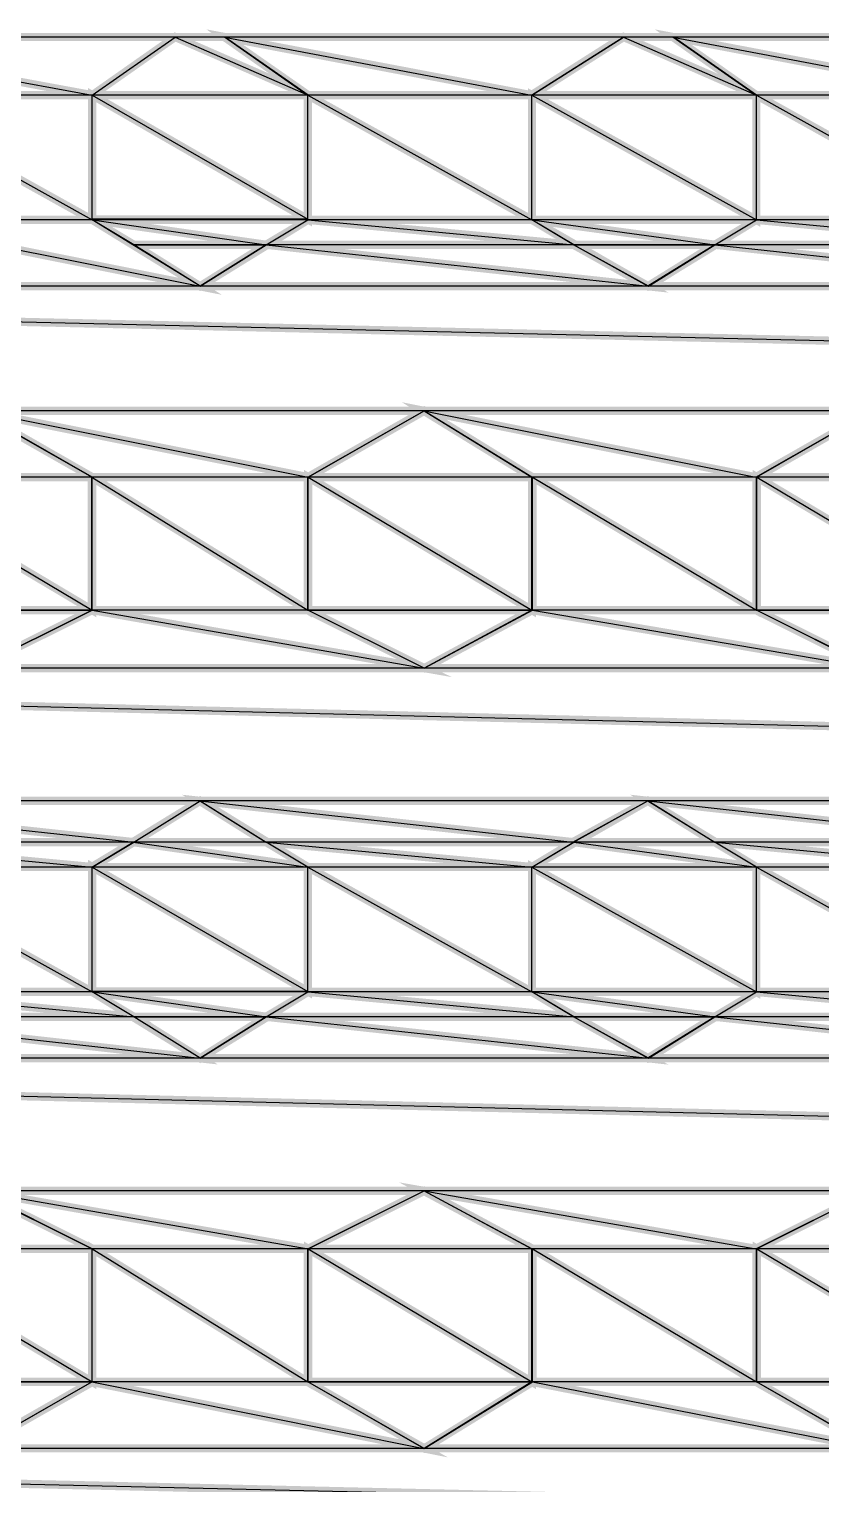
# Model space of a CAD drawing. Header units: metres. Extents: x 3290 to 4536, y 1562 to 1983.
# Drawn here: x 4201.705 to 4204.218, y 1675.335 to 1679.95 of the extents above; entities that cross this region are included whole.
import ezdxf

# ---------------------------------------------------------------- set-up
doc = ezdxf.new("R2010")
doc.units = ezdxf.units.M
for name, color, linetype in [('C00-00-00-BLACK', 7, 'Continuous'), ('C62-64-65', 252, 'Continuous'), ('C93-95-97', 253, 'Continuous')]:
    doc.layers.add(name, color=color, linetype=linetype)

msp = doc.modelspace()

# ---------------------------------------------------------------- linework, layer by layer
at = {"layer": 'C00-00-00-BLACK', "const_width": 0.0263}
for points in [[(4196.8216, 1679.9252), (4213.812, 1679.9252)], [(4201.906, 1679.7407), (4202.1687, 1679.9252)], [(4202.3265, 1679.9252), (4202.5898, 1679.7407)], [(4203.301, 1679.7407), (4203.5898, 1679.9252)], [(4203.7495, 1679.9252), (4204.0128, 1679.7407)], [(4201.906, 1679.7407), (4201.906, 1679.3451)], [(4202.5898, 1679.7407), (4202.5898, 1679.3451)], [(4203.301, 1679.7407), (4203.301, 1679.3451)], [(4204.0128, 1679.7407), (4204.0128, 1679.3451)], [(4201.906, 1679.3451), (4202.2482, 1679.1345)], [(4202.2482, 1679.1345), (4202.5898, 1679.3451)], [(4203.301, 1679.3451), (4203.6687, 1679.1345)], [(4203.6687, 1679.1345), (4204.0128, 1679.3451)], [(4201.5358, 1678.7395), (4201.906, 1678.5289)], [(4202.5898, 1678.5289), (4202.9594, 1678.7395)], [(4202.9594, 1678.7395), (4203.301, 1678.5289)], [(4204.0128, 1678.5289), (4204.3805, 1678.7395)], [(4201.906, 1678.5289), (4201.906, 1678.1072)], [(4202.5898, 1678.5289), (4202.5898, 1678.1072)], [(4203.301, 1678.5289), (4203.301, 1678.1072)], [(4204.0128, 1678.5289), (4204.0128, 1678.1072)], [(4201.5358, 1677.9233), (4201.906, 1678.1072)], [(4202.5898, 1678.1072), (4202.9594, 1677.9233)], [(4202.9594, 1677.9233), (4203.301, 1678.1072)], [(4204.0128, 1678.1072), (4204.3805, 1677.9233)], [(4201.906, 1677.2923), (4202.2482, 1677.5022)], [(4202.2482, 1677.5022), (4202.5898, 1677.2923)], [(4203.301, 1677.2923), (4203.6687, 1677.5022)], [(4203.6687, 1677.5022), (4204.0128, 1677.2923)], [(4201.906, 1677.2923), (4201.906, 1676.896)], [(4202.5898, 1677.2923), (4202.5898, 1676.896)], [(4203.301, 1677.2923), (4203.301, 1676.896)], [(4204.0128, 1677.2923), (4204.0128, 1676.896)], [(4201.906, 1676.896), (4202.2482, 1676.6855)], [(4202.2482, 1676.6855), (4202.5898, 1676.896)], [(4203.301, 1676.896), (4203.6687, 1676.6855)], [(4203.6687, 1676.6855), (4204.0128, 1676.896)], [(4201.5358, 1676.265), (4201.906, 1676.0811)], [(4202.5898, 1676.0811), (4202.9594, 1676.265)], [(4202.9594, 1676.265), (4203.301, 1676.0811)], [(4204.0128, 1676.0811), (4204.3805, 1676.265)], [(4201.906, 1676.0811), (4201.906, 1675.6588)], [(4202.5898, 1676.0811), (4202.5898, 1675.6588)], [(4203.301, 1676.0811), (4203.301, 1675.6588)], [(4204.0128, 1676.0811), (4204.0128, 1675.6588)], [(4201.5358, 1675.4482), (4201.906, 1675.6588)], [(4202.5898, 1675.6588), (4202.9594, 1675.4482)], [(4202.9594, 1675.4482), (4203.301, 1675.6588)], [(4204.0128, 1675.6588), (4204.3805, 1675.4482)]]:
    msp.add_lwpolyline(points, dxfattribs=at)
at = {"layer": 'C62-64-65', "const_width": 0.0263}
for points in [[(4202.1687, 1679.9252), (4202.5911, 1679.7407), (4201.906, 1679.7407), (4202.1687, 1679.9252)], [(4202.3265, 1679.9252), (4202.1687, 1679.9252), (4202.5911, 1679.7407), (4202.3265, 1679.9252)], [(4203.5917, 1679.9252), (4204.0128, 1679.7407), (4203.301, 1679.7407), (4203.5917, 1679.9252)], [(4203.7495, 1679.9252), (4203.5917, 1679.9252), (4204.0128, 1679.7407), (4203.7495, 1679.9252)], [(4202.5898, 1679.7407), (4201.906, 1679.7407), (4202.5898, 1679.3469), (4202.5898, 1679.7407)], [(4201.906, 1679.7407), (4202.5898, 1679.3469), (4201.906, 1679.3469), (4201.906, 1679.7407)], [(4204.0128, 1679.7407), (4203.301, 1679.7407), (4204.0128, 1679.3451), (4204.0128, 1679.7407)], [(4203.301, 1679.7407), (4204.0128, 1679.3451), (4203.301, 1679.3451), (4203.301, 1679.7407)], [(4201.906, 1679.3451), (4202.4576, 1679.2662), (4202.0377, 1679.2662), (4201.906, 1679.3451)], [(4203.301, 1679.3451), (4203.8811, 1679.2662), (4203.4339, 1679.2662), (4203.301, 1679.3451)], [(4202.5898, 1679.3451), (4201.906, 1679.3451), (4202.4576, 1679.2662), (4202.5898, 1679.3451)], [(4204.0128, 1679.3451), (4203.301, 1679.3451), (4203.8811, 1679.2662), (4204.0128, 1679.3451)], [(4202.0377, 1679.2662), (4202.4576, 1679.2662), (4202.2482, 1679.1345), (4202.0377, 1679.2662)], [(4203.4327, 1679.2662), (4203.8811, 1679.2662), (4203.6687, 1679.1345), (4203.4327, 1679.2662)], [(4201.5358, 1678.7395), (4201.906, 1678.5289), (4201.1942, 1678.5289), (4201.5358, 1678.7395)], [(4202.9594, 1678.7395), (4203.301, 1678.5289), (4202.5898, 1678.5289), (4202.9594, 1678.7395)], [(4204.3805, 1678.7395), (4204.724, 1678.5289), (4204.0128, 1678.5289), (4204.3805, 1678.7395)], [(4201.906, 1678.5289), (4201.1961, 1678.5289), (4201.906, 1678.1072), (4201.906, 1678.5289)], [(4201.1961, 1678.5289), (4201.906, 1678.1072), (4201.1961, 1678.1072), (4201.1961, 1678.5289)], [(4203.301, 1678.5289), (4202.5911, 1678.5289), (4203.301, 1678.1072), (4203.301, 1678.5289)], [(4202.5911, 1678.5289), (4203.301, 1678.1072), (4202.5911, 1678.1072), (4202.5911, 1678.5289)], [(4204.724, 1678.5289), (4204.0147, 1678.5289), (4204.724, 1678.1072), (4204.724, 1678.5289)], [(4204.0147, 1678.5289), (4204.724, 1678.1072), (4204.0147, 1678.1072), (4204.0147, 1678.5289)], [(4201.1942, 1678.1072), (4201.906, 1678.1072), (4201.5358, 1677.9233), (4201.1942, 1678.1072)], [(4202.5898, 1678.1072), (4203.301, 1678.1072), (4202.9594, 1677.9233), (4202.5898, 1678.1072)], [(4204.0128, 1678.1072), (4204.724, 1678.1072), (4204.3805, 1677.9233), (4204.0128, 1678.1072)], [(4202.2482, 1677.5022), (4202.4576, 1677.3712), (4202.0377, 1677.3712), (4202.2482, 1677.5022)], [(4203.6687, 1677.5022), (4203.8811, 1677.3712), (4203.4327, 1677.3712), (4203.6687, 1677.5022)], [(4202.4576, 1677.3712), (4202.0358, 1677.3712), (4202.5898, 1677.2923), (4202.4576, 1677.3712)], [(4202.0358, 1677.3712), (4202.5898, 1677.2923), (4201.9041, 1677.2923), (4202.0358, 1677.3712)], [(4203.8811, 1677.3712), (4203.4339, 1677.3712), (4204.0128, 1677.2923), (4203.8811, 1677.3712)], [(4203.4339, 1677.3712), (4204.0128, 1677.2923), (4203.301, 1677.2923), (4203.4339, 1677.3712)], [(4202.5898, 1677.2923), (4201.906, 1677.2923), (4202.5898, 1676.8979), (4202.5898, 1677.2923)], [(4201.906, 1677.2923), (4202.5898, 1676.8979), (4201.906, 1676.8979), (4201.906, 1677.2923)], [(4204.0128, 1677.2923), (4203.301, 1677.2923), (4204.0128, 1676.896), (4204.0128, 1677.2923)], [(4203.301, 1677.2923), (4204.0128, 1676.896), (4203.301, 1676.896), (4203.301, 1677.2923)], [(4202.5898, 1676.896), (4201.906, 1676.896), (4202.4576, 1676.8172), (4202.5898, 1676.896)], [(4201.906, 1676.896), (4202.4576, 1676.8172), (4202.0377, 1676.8172), (4201.906, 1676.896)], [(4204.0128, 1676.896), (4203.301, 1676.896), (4203.8811, 1676.8172), (4204.0128, 1676.896)], [(4203.301, 1676.896), (4203.8811, 1676.8172), (4203.4339, 1676.8172), (4203.301, 1676.896)], [(4202.0377, 1676.8172), (4202.4576, 1676.8172), (4202.2482, 1676.6855), (4202.0377, 1676.8172)], [(4203.4327, 1676.8172), (4203.8811, 1676.8172), (4203.6687, 1676.6855), (4203.4327, 1676.8172)], [(4201.5358, 1676.265), (4201.906, 1676.0811), (4201.1942, 1676.0811), (4201.5358, 1676.265)], [(4202.9594, 1676.265), (4203.301, 1676.0811), (4202.5898, 1676.0811), (4202.9594, 1676.265)], [(4204.3805, 1676.265), (4204.724, 1676.0811), (4204.0128, 1676.0811), (4204.3805, 1676.265)], [(4201.906, 1676.0811), (4201.1961, 1676.0811), (4201.906, 1675.6588), (4201.906, 1676.0811)], [(4201.1961, 1676.0811), (4201.906, 1675.6588), (4201.1961, 1675.6588), (4201.1961, 1676.0811)], [(4203.301, 1676.0811), (4202.5911, 1676.0811), (4203.301, 1675.6588), (4203.301, 1676.0811)], [(4202.5911, 1676.0811), (4203.301, 1675.6588), (4202.5911, 1675.6588), (4202.5911, 1676.0811)], [(4204.724, 1676.0811), (4204.0147, 1676.0811), (4204.724, 1675.6588), (4204.724, 1676.0811)], [(4204.0147, 1676.0811), (4204.724, 1675.6588), (4204.0147, 1675.6588), (4204.0147, 1676.0811)], [(4201.1942, 1675.6588), (4201.906, 1675.6588), (4201.5358, 1675.4482), (4201.1942, 1675.6588)], [(4202.5898, 1675.6588), (4203.301, 1675.6588), (4202.9594, 1675.4482), (4202.5898, 1675.6588)], [(4204.0128, 1675.6588), (4204.724, 1675.6588), (4204.3805, 1675.4482), (4204.0128, 1675.6588)]]:
    msp.add_lwpolyline(points, close=True, dxfattribs=at)
at = {"layer": 'C62-64-65'}
for points in [[(4202.1687, 1679.9252), (4202.5911, 1679.7407), (4201.906, 1679.7407), (4202.1687, 1679.9252)], [(4202.3265, 1679.9252), (4202.1687, 1679.9252), (4202.5911, 1679.7407), (4202.3265, 1679.9252)], [(4203.5917, 1679.9252), (4204.0128, 1679.7407), (4203.301, 1679.7407), (4203.5917, 1679.9252)], [(4203.7495, 1679.9252), (4203.5917, 1679.9252), (4204.0128, 1679.7407), (4203.7495, 1679.9252)], [(4202.5898, 1679.7407), (4201.906, 1679.7407), (4202.5898, 1679.3469), (4202.5898, 1679.7407)], [(4201.906, 1679.7407), (4202.5898, 1679.3469), (4201.906, 1679.3469), (4201.906, 1679.7407)], [(4204.0128, 1679.7407), (4203.301, 1679.7407), (4204.0128, 1679.3451), (4204.0128, 1679.7407)], [(4203.301, 1679.7407), (4204.0128, 1679.3451), (4203.301, 1679.3451), (4203.301, 1679.7407)], [(4202.5898, 1679.3451), (4201.906, 1679.3451), (4202.4576, 1679.2662), (4202.5898, 1679.3451)], [(4201.906, 1679.3451), (4202.4576, 1679.2662), (4202.0377, 1679.2662), (4201.906, 1679.3451)], [(4204.0128, 1679.3451), (4203.301, 1679.3451), (4203.8811, 1679.2662), (4204.0128, 1679.3451)], [(4203.301, 1679.3451), (4203.8811, 1679.2662), (4203.4339, 1679.2662), (4203.301, 1679.3451)], [(4202.0377, 1679.2662), (4202.4576, 1679.2662), (4202.2482, 1679.1345), (4202.0377, 1679.2662)], [(4203.4327, 1679.2662), (4203.8811, 1679.2662), (4203.6687, 1679.1345), (4203.4327, 1679.2662)], [(4201.5358, 1678.7395), (4201.906, 1678.5289), (4201.1942, 1678.5289), (4201.5358, 1678.7395)], [(4202.9594, 1678.7395), (4203.301, 1678.5289), (4202.5898, 1678.5289), (4202.9594, 1678.7395)], [(4204.3805, 1678.7395), (4204.724, 1678.5289), (4204.0128, 1678.5289), (4204.3805, 1678.7395)], [(4201.906, 1678.5289), (4201.1961, 1678.5289), (4201.906, 1678.1072), (4201.906, 1678.5289)], [(4201.1961, 1678.5289), (4201.906, 1678.1072), (4201.1961, 1678.1072), (4201.1961, 1678.5289)], [(4203.301, 1678.5289), (4202.5911, 1678.5289), (4203.301, 1678.1072), (4203.301, 1678.5289)], [(4202.5911, 1678.5289), (4203.301, 1678.1072), (4202.5911, 1678.1072), (4202.5911, 1678.5289)], [(4204.724, 1678.5289), (4204.0147, 1678.5289), (4204.724, 1678.1072), (4204.724, 1678.5289)], [(4204.0147, 1678.5289), (4204.724, 1678.1072), (4204.0147, 1678.1072), (4204.0147, 1678.5289)], [(4201.1942, 1678.1072), (4201.906, 1678.1072), (4201.5358, 1677.9233), (4201.1942, 1678.1072)], [(4202.5898, 1678.1072), (4203.301, 1678.1072), (4202.9594, 1677.9233), (4202.5898, 1678.1072)], [(4204.0128, 1678.1072), (4204.724, 1678.1072), (4204.3805, 1677.9233), (4204.0128, 1678.1072)], [(4202.2482, 1677.5022), (4202.4576, 1677.3712), (4202.0377, 1677.3712), (4202.2482, 1677.5022)], [(4203.6687, 1677.5022), (4203.8811, 1677.3712), (4203.4327, 1677.3712), (4203.6687, 1677.5022)], [(4202.0358, 1677.3712), (4202.5898, 1677.2923), (4201.9041, 1677.2923), (4202.0358, 1677.3712)], [(4202.4576, 1677.3712), (4202.0358, 1677.3712), (4202.5898, 1677.2923), (4202.4576, 1677.3712)], [(4203.4339, 1677.3712), (4204.0128, 1677.2923), (4203.301, 1677.2923), (4203.4339, 1677.3712)], [(4203.8811, 1677.3712), (4203.4339, 1677.3712), (4204.0128, 1677.2923), (4203.8811, 1677.3712)], [(4202.5898, 1677.2923), (4201.906, 1677.2923), (4202.5898, 1676.8979), (4202.5898, 1677.2923)], [(4201.906, 1677.2923), (4202.5898, 1676.8979), (4201.906, 1676.8979), (4201.906, 1677.2923)], [(4204.0128, 1677.2923), (4203.301, 1677.2923), (4204.0128, 1676.896), (4204.0128, 1677.2923)], [(4203.301, 1677.2923), (4204.0128, 1676.896), (4203.301, 1676.896), (4203.301, 1677.2923)], [(4202.5898, 1676.896), (4201.906, 1676.896), (4202.4576, 1676.8172), (4202.5898, 1676.896)], [(4201.906, 1676.896), (4202.4576, 1676.8172), (4202.0377, 1676.8172), (4201.906, 1676.896)], [(4204.0128, 1676.896), (4203.301, 1676.896), (4203.8811, 1676.8172), (4204.0128, 1676.896)], [(4203.301, 1676.896), (4203.8811, 1676.8172), (4203.4339, 1676.8172), (4203.301, 1676.896)], [(4202.0377, 1676.8172), (4202.4576, 1676.8172), (4202.2482, 1676.6855), (4202.0377, 1676.8172)], [(4203.4327, 1676.8172), (4203.8811, 1676.8172), (4203.6687, 1676.6855), (4203.4327, 1676.8172)], [(4201.5358, 1676.265), (4201.906, 1676.0811), (4201.1942, 1676.0811), (4201.5358, 1676.265)], [(4202.9594, 1676.265), (4203.301, 1676.0811), (4202.5898, 1676.0811), (4202.9594, 1676.265)], [(4204.3805, 1676.265), (4204.724, 1676.0811), (4204.0128, 1676.0811), (4204.3805, 1676.265)], [(4201.906, 1676.0811), (4201.1961, 1676.0811), (4201.906, 1675.6588), (4201.906, 1676.0811)], [(4201.1961, 1676.0811), (4201.906, 1675.6588), (4201.1961, 1675.6588), (4201.1961, 1676.0811)], [(4203.301, 1676.0811), (4202.5911, 1676.0811), (4203.301, 1675.6588), (4203.301, 1676.0811)], [(4202.5911, 1676.0811), (4203.301, 1675.6588), (4202.5911, 1675.6588), (4202.5911, 1676.0811)], [(4204.724, 1676.0811), (4204.0147, 1676.0811), (4204.724, 1675.6588), (4204.724, 1676.0811)], [(4204.0147, 1676.0811), (4204.724, 1675.6588), (4204.0147, 1675.6588), (4204.0147, 1676.0811)], [(4201.1942, 1675.6588), (4201.906, 1675.6588), (4201.5358, 1675.4482), (4201.1942, 1675.6588)], [(4202.5898, 1675.6588), (4203.301, 1675.6588), (4202.9594, 1675.4482), (4202.5898, 1675.6588)], [(4204.0128, 1675.6588), (4204.724, 1675.6588), (4204.3805, 1675.4482), (4204.0128, 1675.6588)]]:
    msp.add_lwpolyline(points, close=True, dxfattribs=at)
at = {"layer": 'C93-95-97', "const_width": 0.0263}
for points in [[(4202.1687, 1679.9252), (4200.9048, 1679.9252), (4201.906, 1679.7407), (4202.1687, 1679.9252)], [(4200.9048, 1679.9252), (4201.906, 1679.7407), (4201.1942, 1679.7407), (4200.9048, 1679.9252)], [(4203.5898, 1679.9252), (4202.3253, 1679.9252), (4203.2991, 1679.7407), (4203.5898, 1679.9252)], [(4202.3253, 1679.9252), (4203.2991, 1679.7407), (4202.588, 1679.7407), (4202.3253, 1679.9252)], [(4205.0134, 1679.9252), (4203.7482, 1679.9252), (4204.7221, 1679.7407), (4205.0134, 1679.9252)], [(4203.7482, 1679.9252), (4204.7221, 1679.7407), (4204.0109, 1679.7407), (4203.7482, 1679.9252)], [(4201.906, 1679.7407), (4201.1942, 1679.7407), (4201.906, 1679.3451), (4201.906, 1679.7407)], [(4201.1942, 1679.7407), (4201.906, 1679.3451), (4201.1942, 1679.3451), (4201.1942, 1679.7407)], [(4203.301, 1679.7407), (4202.5898, 1679.7407), (4203.301, 1679.3451), (4203.301, 1679.7407)], [(4202.5898, 1679.7407), (4203.301, 1679.3451), (4202.5898, 1679.3451), (4202.5898, 1679.7407)], [(4204.724, 1679.7407), (4204.0128, 1679.7407), (4204.724, 1679.3451), (4204.724, 1679.7407)], [(4204.0128, 1679.7407), (4204.724, 1679.3451), (4204.0128, 1679.3451), (4204.0128, 1679.7407)], [(4201.1942, 1679.3451), (4202.2482, 1679.1345), (4200.8265, 1679.1345), (4201.1942, 1679.3451)], [(4201.906, 1679.3451), (4201.1942, 1679.3451), (4202.2482, 1679.1345), (4201.906, 1679.3451)], [(4203.301, 1679.3451), (4202.5898, 1679.3451), (4203.4327, 1679.2662), (4203.301, 1679.3451)], [(4202.5898, 1679.3451), (4203.4327, 1679.2662), (4202.4576, 1679.2662), (4202.5898, 1679.3451)], [(4204.724, 1679.3451), (4204.0128, 1679.3451), (4204.8556, 1679.2662), (4204.724, 1679.3451)], [(4204.0128, 1679.3451), (4204.8556, 1679.2662), (4203.8811, 1679.2662), (4204.0128, 1679.3451)], [(4202.4576, 1679.2662), (4203.6706, 1679.1345), (4202.2482, 1679.1345), (4202.4576, 1679.2662)], [(4203.4327, 1679.2662), (4202.4576, 1679.2662), (4203.6706, 1679.1345), (4203.4327, 1679.2662)], [(4203.8811, 1679.2662), (4205.0935, 1679.1345), (4203.6706, 1679.1345), (4203.8811, 1679.2662)], [(4204.8556, 1679.2662), (4203.8811, 1679.2662), (4205.0935, 1679.1345), (4204.8556, 1679.2662)], [(4196.8216, 1679.1345), (4213.812, 1678.7395), (4196.8216, 1678.7395), (4196.8216, 1679.1345)], [(4213.812, 1679.1345), (4196.8216, 1679.1345), (4213.812, 1678.7395), (4213.812, 1679.1345)], [(4201.5377, 1678.7395), (4202.5911, 1678.5289), (4201.906, 1678.5289), (4201.5377, 1678.7395)], [(4202.9575, 1678.7395), (4204.0109, 1678.5289), (4203.301, 1678.5289), (4202.9575, 1678.7395)], [(4202.9594, 1678.7395), (4201.5377, 1678.7395), (4202.5911, 1678.5289), (4202.9594, 1678.7395)], [(4204.3805, 1678.7395), (4202.9575, 1678.7395), (4204.0109, 1678.5289), (4204.3805, 1678.7395)], [(4202.5898, 1678.5289), (4201.9041, 1678.5289), (4202.5898, 1678.1072), (4202.5898, 1678.5289)], [(4201.9041, 1678.5289), (4202.5898, 1678.1072), (4201.9041, 1678.1072), (4201.9041, 1678.5289)], [(4204.0128, 1678.5289), (4203.3023, 1678.5289), (4204.0128, 1678.1072), (4204.0128, 1678.5289)], [(4203.3023, 1678.5289), (4204.0128, 1678.1072), (4203.3023, 1678.1072), (4203.3023, 1678.5289)], [(4201.906, 1678.1072), (4202.9594, 1677.9233), (4201.5358, 1677.9233), (4201.906, 1678.1072)], [(4202.5898, 1678.1072), (4201.906, 1678.1072), (4202.9594, 1677.9233), (4202.5898, 1678.1072)], [(4203.3023, 1678.1072), (4204.3824, 1677.9233), (4202.9594, 1677.9233), (4203.3023, 1678.1072)], [(4204.0128, 1678.1072), (4203.3023, 1678.1072), (4204.3824, 1677.9233), (4204.0128, 1678.1072)], [(4196.8216, 1677.9233), (4213.812, 1677.5022), (4196.8216, 1677.5022), (4196.8216, 1677.9233)], [(4213.812, 1677.9233), (4196.8216, 1677.9233), (4213.812, 1677.5022), (4213.812, 1677.9233)], [(4200.8247, 1677.5022), (4202.0377, 1677.3712), (4201.0625, 1677.3712), (4200.8247, 1677.5022)], [(4202.2464, 1677.5022), (4203.4308, 1677.3712), (4202.4557, 1677.3712), (4202.2464, 1677.5022)], [(4203.6687, 1677.5022), (4204.8544, 1677.3712), (4203.8793, 1677.3712), (4203.6687, 1677.5022)], [(4202.2482, 1677.5022), (4200.8247, 1677.5022), (4202.0377, 1677.3712), (4202.2482, 1677.5022)], [(4203.6687, 1677.5022), (4202.2464, 1677.5022), (4203.4308, 1677.3712), (4203.6687, 1677.5022)], [(4205.0923, 1677.5022), (4203.6687, 1677.5022), (4204.8544, 1677.3712), (4205.0923, 1677.5022)], [(4202.0377, 1677.3712), (4201.0625, 1677.3712), (4201.906, 1677.2923), (4202.0377, 1677.3712)], [(4201.0625, 1677.3712), (4201.906, 1677.2923), (4201.1942, 1677.2923), (4201.0625, 1677.3712)], [(4203.4327, 1677.3712), (4202.4576, 1677.3712), (4203.301, 1677.2923), (4203.4327, 1677.3712)], [(4202.4576, 1677.3712), (4203.301, 1677.2923), (4202.5898, 1677.2923), (4202.4576, 1677.3712)], [(4204.8556, 1677.3712), (4203.8811, 1677.3712), (4204.724, 1677.2923), (4204.8556, 1677.3712)], [(4203.8811, 1677.3712), (4204.724, 1677.2923), (4204.0128, 1677.2923), (4203.8811, 1677.3712)], [(4201.906, 1677.2923), (4201.1942, 1677.2923), (4201.906, 1676.896), (4201.906, 1677.2923)], [(4201.1942, 1677.2923), (4201.906, 1676.896), (4201.1942, 1676.896), (4201.1942, 1677.2923)], [(4203.301, 1677.2923), (4202.5898, 1677.2923), (4203.301, 1676.896), (4203.301, 1677.2923)], [(4202.5898, 1677.2923), (4203.301, 1676.896), (4202.5898, 1676.896), (4202.5898, 1677.2923)], [(4204.724, 1677.2923), (4204.0128, 1677.2923), (4204.724, 1676.896), (4204.724, 1677.2923)], [(4204.0128, 1677.2923), (4204.724, 1676.896), (4204.0128, 1676.896), (4204.0128, 1677.2923)], [(4201.906, 1676.896), (4201.1942, 1676.896), (4202.0377, 1676.8172), (4201.906, 1676.896)], [(4201.1942, 1676.896), (4202.0377, 1676.8172), (4201.0625, 1676.8172), (4201.1942, 1676.896)], [(4203.301, 1676.896), (4202.5898, 1676.896), (4203.4327, 1676.8172), (4203.301, 1676.896)], [(4202.5898, 1676.896), (4203.4327, 1676.8172), (4202.4576, 1676.8172), (4202.5898, 1676.896)], [(4204.724, 1676.896), (4204.0128, 1676.896), (4204.8556, 1676.8172), (4204.724, 1676.896)], [(4204.0128, 1676.896), (4204.8556, 1676.8172), (4203.8811, 1676.8172), (4204.0128, 1676.896)], [(4201.0625, 1676.8172), (4202.2482, 1676.6855), (4200.8265, 1676.6855), (4201.0625, 1676.8172)], [(4202.0377, 1676.8172), (4201.0625, 1676.8172), (4202.2482, 1676.6855), (4202.0377, 1676.8172)], [(4202.4576, 1676.8172), (4203.6706, 1676.6855), (4202.2482, 1676.6855), (4202.4576, 1676.8172)], [(4203.4327, 1676.8172), (4202.4576, 1676.8172), (4203.6706, 1676.6855), (4203.4327, 1676.8172)], [(4203.8811, 1676.8172), (4205.0935, 1676.6855), (4203.6706, 1676.6855), (4203.8811, 1676.8172)], [(4204.8556, 1676.8172), (4203.8811, 1676.8172), (4205.0935, 1676.6855), (4204.8556, 1676.8172)], [(4196.8216, 1676.6855), (4213.812, 1676.265), (4196.8216, 1676.265), (4196.8216, 1676.6855)], [(4213.812, 1676.6855), (4196.8216, 1676.6855), (4213.812, 1676.265), (4213.812, 1676.6855)], [(4202.9594, 1676.265), (4201.5377, 1676.265), (4202.5911, 1676.0811), (4202.9594, 1676.265)], [(4201.5377, 1676.265), (4202.5911, 1676.0811), (4201.906, 1676.0811), (4201.5377, 1676.265)], [(4204.3805, 1676.265), (4202.9575, 1676.265), (4204.0109, 1676.0811), (4204.3805, 1676.265)], [(4202.9575, 1676.265), (4204.0109, 1676.0811), (4203.301, 1676.0811), (4202.9575, 1676.265)], [(4202.5898, 1676.0811), (4201.906, 1676.0811), (4202.5898, 1675.6588), (4202.5898, 1676.0811)], [(4201.906, 1676.0811), (4202.5898, 1675.6588), (4201.906, 1675.6588), (4201.906, 1676.0811)], [(4204.0128, 1676.0811), (4203.3023, 1676.0811), (4204.0128, 1675.6588), (4204.0128, 1676.0811)], [(4203.3023, 1676.0811), (4204.0128, 1675.6588), (4203.3023, 1675.6588), (4203.3023, 1676.0811)], [(4201.9041, 1675.6588), (4202.9575, 1675.4482), (4201.5358, 1675.4482), (4201.9041, 1675.6588)], [(4202.5898, 1675.6588), (4201.9041, 1675.6588), (4202.9575, 1675.4482), (4202.5898, 1675.6588)], [(4203.3023, 1675.6588), (4204.3824, 1675.4482), (4202.9594, 1675.4482), (4203.3023, 1675.6588)], [(4204.0128, 1675.6588), (4203.3023, 1675.6588), (4204.3824, 1675.4482), (4204.0128, 1675.6588)], [(4196.8216, 1675.4482), (4213.812, 1675.0545), (4196.8216, 1675.0545), (4196.8216, 1675.4482)], [(4213.812, 1675.4482), (4196.8216, 1675.4482), (4213.812, 1675.0545), (4213.812, 1675.4482)]]:
    msp.add_lwpolyline(points, close=True, dxfattribs=at)
at = {"layer": 'C93-95-97'}
for points in [[(4202.1687, 1679.9252), (4200.9048, 1679.9252), (4201.906, 1679.7407), (4202.1687, 1679.9252)], [(4200.9048, 1679.9252), (4201.906, 1679.7407), (4201.1942, 1679.7407), (4200.9048, 1679.9252)], [(4203.5898, 1679.9252), (4202.3253, 1679.9252), (4203.2991, 1679.7407), (4203.5898, 1679.9252)], [(4202.3253, 1679.9252), (4203.2991, 1679.7407), (4202.588, 1679.7407), (4202.3253, 1679.9252)], [(4205.0134, 1679.9252), (4203.7482, 1679.9252), (4204.7221, 1679.7407), (4205.0134, 1679.9252)], [(4203.7482, 1679.9252), (4204.7221, 1679.7407), (4204.0109, 1679.7407), (4203.7482, 1679.9252)], [(4201.906, 1679.7407), (4201.1942, 1679.7407), (4201.906, 1679.3451), (4201.906, 1679.7407)], [(4201.1942, 1679.7407), (4201.906, 1679.3451), (4201.1942, 1679.3451), (4201.1942, 1679.7407)], [(4203.301, 1679.7407), (4202.5898, 1679.7407), (4203.301, 1679.3451), (4203.301, 1679.7407)], [(4202.5898, 1679.7407), (4203.301, 1679.3451), (4202.5898, 1679.3451), (4202.5898, 1679.7407)], [(4204.724, 1679.7407), (4204.0128, 1679.7407), (4204.724, 1679.3451), (4204.724, 1679.7407)], [(4204.0128, 1679.7407), (4204.724, 1679.3451), (4204.0128, 1679.3451), (4204.0128, 1679.7407)], [(4201.1942, 1679.3451), (4202.2482, 1679.1345), (4200.8265, 1679.1345), (4201.1942, 1679.3451)], [(4201.906, 1679.3451), (4201.1942, 1679.3451), (4202.2482, 1679.1345), (4201.906, 1679.3451)], [(4202.5898, 1679.3451), (4203.4327, 1679.2662), (4202.4576, 1679.2662), (4202.5898, 1679.3451)], [(4203.301, 1679.3451), (4202.5898, 1679.3451), (4203.4327, 1679.2662), (4203.301, 1679.3451)], [(4204.0128, 1679.3451), (4204.8556, 1679.2662), (4203.8811, 1679.2662), (4204.0128, 1679.3451)], [(4204.724, 1679.3451), (4204.0128, 1679.3451), (4204.8556, 1679.2662), (4204.724, 1679.3451)], [(4202.4576, 1679.2662), (4203.6706, 1679.1345), (4202.2482, 1679.1345), (4202.4576, 1679.2662)], [(4203.4327, 1679.2662), (4202.4576, 1679.2662), (4203.6706, 1679.1345), (4203.4327, 1679.2662)], [(4203.8811, 1679.2662), (4205.0935, 1679.1345), (4203.6706, 1679.1345), (4203.8811, 1679.2662)], [(4204.8556, 1679.2662), (4203.8811, 1679.2662), (4205.0935, 1679.1345), (4204.8556, 1679.2662)], [(4213.812, 1679.1345), (4196.8216, 1679.1345), (4213.812, 1678.7395), (4213.812, 1679.1345)], [(4196.8216, 1679.1345), (4213.812, 1678.7395), (4196.8216, 1678.7395), (4196.8216, 1679.1345)], [(4202.9594, 1678.7395), (4201.5377, 1678.7395), (4202.5911, 1678.5289), (4202.9594, 1678.7395)], [(4201.5377, 1678.7395), (4202.5911, 1678.5289), (4201.906, 1678.5289), (4201.5377, 1678.7395)], [(4204.3805, 1678.7395), (4202.9575, 1678.7395), (4204.0109, 1678.5289), (4204.3805, 1678.7395)], [(4202.9575, 1678.7395), (4204.0109, 1678.5289), (4203.301, 1678.5289), (4202.9575, 1678.7395)], [(4202.5898, 1678.5289), (4201.9041, 1678.5289), (4202.5898, 1678.1072), (4202.5898, 1678.5289)], [(4201.9041, 1678.5289), (4202.5898, 1678.1072), (4201.9041, 1678.1072), (4201.9041, 1678.5289)], [(4204.0128, 1678.5289), (4203.3023, 1678.5289), (4204.0128, 1678.1072), (4204.0128, 1678.5289)], [(4203.3023, 1678.5289), (4204.0128, 1678.1072), (4203.3023, 1678.1072), (4203.3023, 1678.5289)], [(4201.906, 1678.1072), (4202.9594, 1677.9233), (4201.5358, 1677.9233), (4201.906, 1678.1072)], [(4202.5898, 1678.1072), (4201.906, 1678.1072), (4202.9594, 1677.9233), (4202.5898, 1678.1072)], [(4203.3023, 1678.1072), (4204.3824, 1677.9233), (4202.9594, 1677.9233), (4203.3023, 1678.1072)], [(4204.0128, 1678.1072), (4203.3023, 1678.1072), (4204.3824, 1677.9233), (4204.0128, 1678.1072)], [(4213.812, 1677.9233), (4196.8216, 1677.9233), (4213.812, 1677.5022), (4213.812, 1677.9233)], [(4196.8216, 1677.9233), (4213.812, 1677.5022), (4196.8216, 1677.5022), (4196.8216, 1677.9233)], [(4202.2482, 1677.5022), (4200.8247, 1677.5022), (4202.0377, 1677.3712), (4202.2482, 1677.5022)], [(4200.8247, 1677.5022), (4202.0377, 1677.3712), (4201.0625, 1677.3712), (4200.8247, 1677.5022)], [(4203.6687, 1677.5022), (4202.2464, 1677.5022), (4203.4308, 1677.3712), (4203.6687, 1677.5022)], [(4202.2464, 1677.5022), (4203.4308, 1677.3712), (4202.4557, 1677.3712), (4202.2464, 1677.5022)], [(4205.0923, 1677.5022), (4203.6687, 1677.5022), (4204.8544, 1677.3712), (4205.0923, 1677.5022)], [(4203.6687, 1677.5022), (4204.8544, 1677.3712), (4203.8793, 1677.3712), (4203.6687, 1677.5022)], [(4202.0377, 1677.3712), (4201.0625, 1677.3712), (4201.906, 1677.2923), (4202.0377, 1677.3712)], [(4201.0625, 1677.3712), (4201.906, 1677.2923), (4201.1942, 1677.2923), (4201.0625, 1677.3712)], [(4203.4327, 1677.3712), (4202.4576, 1677.3712), (4203.301, 1677.2923), (4203.4327, 1677.3712)], [(4202.4576, 1677.3712), (4203.301, 1677.2923), (4202.5898, 1677.2923), (4202.4576, 1677.3712)], [(4204.8556, 1677.3712), (4203.8811, 1677.3712), (4204.724, 1677.2923), (4204.8556, 1677.3712)], [(4203.8811, 1677.3712), (4204.724, 1677.2923), (4204.0128, 1677.2923), (4203.8811, 1677.3712)], [(4201.906, 1677.2923), (4201.1942, 1677.2923), (4201.906, 1676.896), (4201.906, 1677.2923)], [(4201.1942, 1677.2923), (4201.906, 1676.896), (4201.1942, 1676.896), (4201.1942, 1677.2923)], [(4203.301, 1677.2923), (4202.5898, 1677.2923), (4203.301, 1676.896), (4203.301, 1677.2923)], [(4202.5898, 1677.2923), (4203.301, 1676.896), (4202.5898, 1676.896), (4202.5898, 1677.2923)], [(4204.724, 1677.2923), (4204.0128, 1677.2923), (4204.724, 1676.896), (4204.724, 1677.2923)], [(4204.0128, 1677.2923), (4204.724, 1676.896), (4204.0128, 1676.896), (4204.0128, 1677.2923)], [(4201.1942, 1676.896), (4202.0377, 1676.8172), (4201.0625, 1676.8172), (4201.1942, 1676.896)], [(4201.906, 1676.896), (4201.1942, 1676.896), (4202.0377, 1676.8172), (4201.906, 1676.896)], [(4202.5898, 1676.896), (4203.4327, 1676.8172), (4202.4576, 1676.8172), (4202.5898, 1676.896)], [(4203.301, 1676.896), (4202.5898, 1676.896), (4203.4327, 1676.8172), (4203.301, 1676.896)], [(4204.0128, 1676.896), (4204.8556, 1676.8172), (4203.8811, 1676.8172), (4204.0128, 1676.896)], [(4204.724, 1676.896), (4204.0128, 1676.896), (4204.8556, 1676.8172), (4204.724, 1676.896)], [(4201.0625, 1676.8172), (4202.2482, 1676.6855), (4200.8265, 1676.6855), (4201.0625, 1676.8172)], [(4202.0377, 1676.8172), (4201.0625, 1676.8172), (4202.2482, 1676.6855), (4202.0377, 1676.8172)], [(4202.4576, 1676.8172), (4203.6706, 1676.6855), (4202.2482, 1676.6855), (4202.4576, 1676.8172)], [(4203.4327, 1676.8172), (4202.4576, 1676.8172), (4203.6706, 1676.6855), (4203.4327, 1676.8172)], [(4203.8811, 1676.8172), (4205.0935, 1676.6855), (4203.6706, 1676.6855), (4203.8811, 1676.8172)], [(4204.8556, 1676.8172), (4203.8811, 1676.8172), (4205.0935, 1676.6855), (4204.8556, 1676.8172)], [(4213.812, 1676.6855), (4196.8216, 1676.6855), (4213.812, 1676.265), (4213.812, 1676.6855)], [(4196.8216, 1676.6855), (4213.812, 1676.265), (4196.8216, 1676.265), (4196.8216, 1676.6855)], [(4202.9594, 1676.265), (4201.5377, 1676.265), (4202.5911, 1676.0811), (4202.9594, 1676.265)], [(4201.5377, 1676.265), (4202.5911, 1676.0811), (4201.906, 1676.0811), (4201.5377, 1676.265)], [(4204.3805, 1676.265), (4202.9575, 1676.265), (4204.0109, 1676.0811), (4204.3805, 1676.265)], [(4202.9575, 1676.265), (4204.0109, 1676.0811), (4203.301, 1676.0811), (4202.9575, 1676.265)], [(4202.5898, 1676.0811), (4201.906, 1676.0811), (4202.5898, 1675.6588), (4202.5898, 1676.0811)], [(4201.906, 1676.0811), (4202.5898, 1675.6588), (4201.906, 1675.6588), (4201.906, 1676.0811)], [(4204.0128, 1676.0811), (4203.3023, 1676.0811), (4204.0128, 1675.6588), (4204.0128, 1676.0811)], [(4203.3023, 1676.0811), (4204.0128, 1675.6588), (4203.3023, 1675.6588), (4203.3023, 1676.0811)], [(4201.9041, 1675.6588), (4202.9575, 1675.4482), (4201.5358, 1675.4482), (4201.9041, 1675.6588)], [(4202.5898, 1675.6588), (4201.9041, 1675.6588), (4202.9575, 1675.4482), (4202.5898, 1675.6588)], [(4203.3023, 1675.6588), (4204.3824, 1675.4482), (4202.9594, 1675.4482), (4203.3023, 1675.6588)], [(4204.0128, 1675.6588), (4203.3023, 1675.6588), (4204.3824, 1675.4482), (4204.0128, 1675.6588)], [(4213.812, 1675.4482), (4196.8216, 1675.4482), (4213.812, 1675.0545), (4213.812, 1675.4482)]]:
    msp.add_lwpolyline(points, close=True, dxfattribs=at)

doc.saveas('drawing.dxf')
